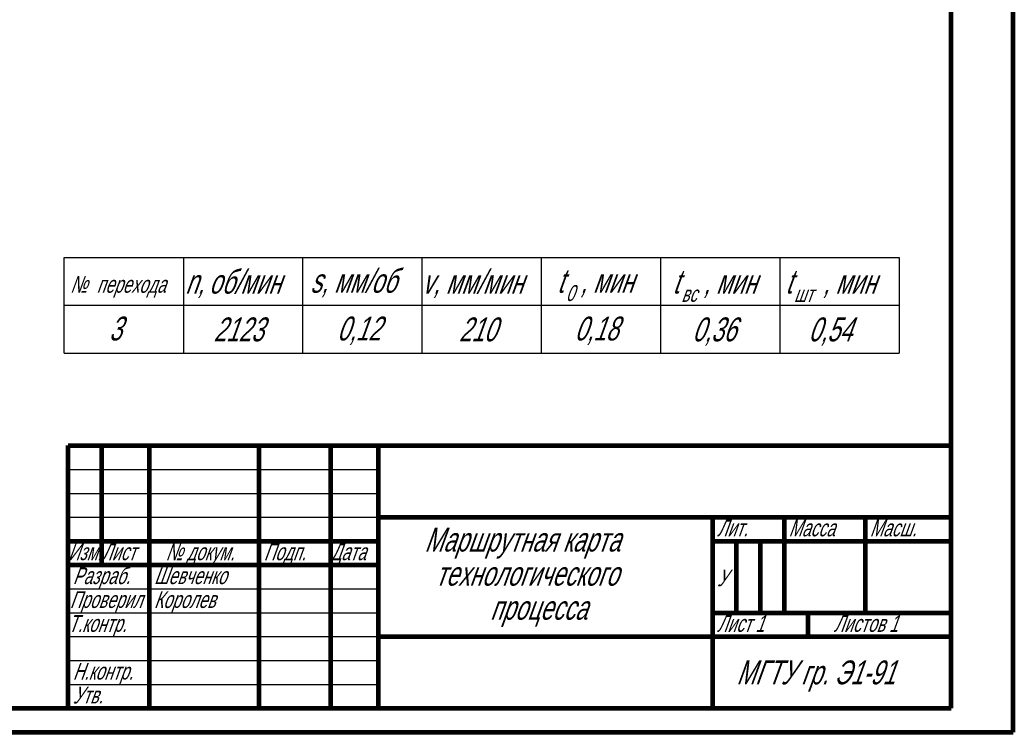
# Model space of a CAD drawing. Extents: x 8 to 849, y 720 to 1314.
# Drawn here: x 640.9 to 849, y 720 to 869.1 of the extents above; entities that cross this region are included whole.
import ezdxf

# ---------------------------------------------------------------- set-up
doc = ezdxf.new("R2010")
doc.units = 0
doc.header["$MEASUREMENT"] = 0
for name, pattern in [('K5LT_BASIC', [0]), ('K5LT_THIN', [0]), ('K5LT_THIN_INCLUDED_TO_HATCHING', [0])]:
    doc.linetypes.add(name, pattern=pattern)
doc.layers.add('0 VIEW0', color=7, linetype='Continuous')
doc.styles.add('K5_TEXTSTYLE', font='win_eskd.shx', dxfattribs={"width": 0.7, "oblique": 15, "bigfont": 'b_eskd.shx'})

# ---------------------------------------------------------------- blocks, each defined once
blk = doc.blocks.new('*U')
at = {"layer": '0 VIEW0', "color": 5, "linetype": 'K5LT_BASIC', "lineweight": 60}
for p, q in [((849, 720), (849, 1314)), ((836, 725), (836, 1309)), ((20, 725), (836, 725)), ((8, 720), (849, 720))]:
    blk.add_line(p, q, dxfattribs=at)

msp = doc.modelspace()

# ---------------------------------------------------------------- linework, layer by layer
at = {"layer": '0 VIEW0', "color": 7, "linetype": 'K5LT_THIN_INCLUDED_TO_HATCHING', "lineweight": 18}
for p, q in [((675.15, 819.383), (675.15, 799.383)), ((700.15, 819.383), (700.15, 799.383)), ((725.15, 819.383), (725.15, 799.383)), ((750.15, 819.383), (750.15, 799.383)), ((775.15, 819.383), (775.15, 799.383)), ((800.15, 819.383), (800.15, 799.383)), ((650.15, 809.383), (825.15, 809.383)), ((650.15, 799.383), (825.15, 799.383)), ((651, 775), (716, 775)), ((651, 770), (716, 770)), ((651, 750), (716, 750)), ((651, 745), (716, 745)), ((651, 740), (716, 740)), ((651, 735), (716, 735)), ((651, 730), (716, 730))]:
    msp.add_line(p, q, dxfattribs=at)
at = {"layer": '0 VIEW0', "color": 5, "linetype": 'K5LT_BASIC', "lineweight": 60}
for p, q in [((651, 780), (836, 780)), ((651, 725), (651, 780)), ((658, 780), (658, 755)), ((668, 780), (668, 725)), ((691, 780), (691, 725)), ((706, 780), (706, 725)), ((716, 780), (716, 725)), ((716, 765), (836, 765)), ((786, 765), (786, 725)), ((801, 765), (801, 745)), ((818, 765), (818, 745)), ((651, 760), (716, 760)), ((786, 760), (836, 760)), ((791, 760), (791, 745)), ((796, 760), (796, 745)), ((651, 755), (716, 755)), ((786, 745), (836, 745)), ((806, 745), (806, 740)), ((716, 740), (836, 740))]:
    msp.add_line(p, q, dxfattribs=at)
at = {"layer": '0 VIEW0', "color": 7, "linetype": 'K5LT_THIN', "lineweight": 18}
msp.add_line((651, 765), (716, 765), dxfattribs=at)
at = {"layer": '0 VIEW0', "color": 7, "linetype": 'K5LT_THIN_INCLUDED_TO_HATCHING', "lineweight": 18}
msp.add_lwpolyline([(650.15, 799.383), (650.15, 819.383), (825.15, 819.383), (825.15, 799.383)], dxfattribs=at)

# ---------------------------------------------------------------- block references
at = {"layer": '0 VIEW0'}
msp.add_blockref('*U', (0, 0), dxfattribs=at)
msp.add_blockref('*U', (0, 0), dxfattribs=at)
msp.add_blockref('*U', (0, 0), dxfattribs=at)
msp.add_blockref('*U', (0, 0), dxfattribs=at)

# ---------------------------------------------------------------- texts
at = {"layer": '0 VIEW0', "color": 7, "style": 'K5_TEXTSTYLE', "oblique": 20, "width": 0.7}
for s, height, p in [('об/мин', 5, (680.506, 811.828)), ('s,', 5, (701.724, 812.007)), ('мм/об', 5, (706.698, 812.007)), ('мм/мин', 5, (730.124, 811.828)), ('t', 5, (753.446, 812.007)), (', мин', 5, (758.346, 812.007)), ('t', 5, (777.641, 811.828)), ('t', 5, (801.262, 811.828)), ('№', 3.5, (651.438, 812.007)), ('перехода', 3.5, (656.981, 812.007)), ('n,', 5, (675.532, 811.828)), ('v,', 5, (725.15, 811.828)), (', мин', 5, (784.128, 811.828)), (', мин', 5, (809.16, 811.828)), ('0', 3.333, (755.265, 810.273)), ('вс', 3.3333, (779.46, 810.094)), ('шт', 3.3333, (803.081, 810.094)), ('3 ', 5, (659.541, 802.007)), ('2123', 5, (681.459, 801.828)), ('0,12', 5, (707.32, 802.007)), ('210', 5, (732.862, 801.828)), ('0,18', 5, (757.087, 802.007)), ('0,36', 5, (781.744, 801.828)), ('0,54', 5, (806.071, 801.828)), ('Лит.', 3.5, (786.962, 761)), ('Масса', 3.5, (801.962, 761)), ('Масш.', 3.5, (818.962, 761)), ('Маршрутная карта ', 5, (725.65, 757.812)), ('Изм.', 3.5, (651, 756)), ('Лист', 3.5, (658, 756)), ('№ докум.', 3.5, (671.432, 756)), ('Подп.', 3.5, (692, 756)), ('Дата', 3.5, (706, 756)), ('Разраб.', 3.5, (652, 751)), ('Шевченко', 3.5, (669, 751)), ('технологического', 5, (727.965, 750.676)), ('У', 3.5, (786.962, 750.545)), ('Проверил', 3.5, (651.363, 746)), ('Королев', 3.5, (669, 746)), ('процесса', 5, (739.409, 743.54)), ('Т.контр.', 3.5, (651, 741)), ('Лист 1', 3.5, (786.962, 741)), ('Листов 1', 3.5, (811.407, 741)), ('МГТУ гр. Э1-91', 5, (791, 730)), ('Н.контр.', 3.5, (652, 731)), ('Утв.', 3.5, (652, 726))]:
    msp.add_text(s, height=height, dxfattribs=at).set_placement(p)

doc.saveas('drawing.dxf')
